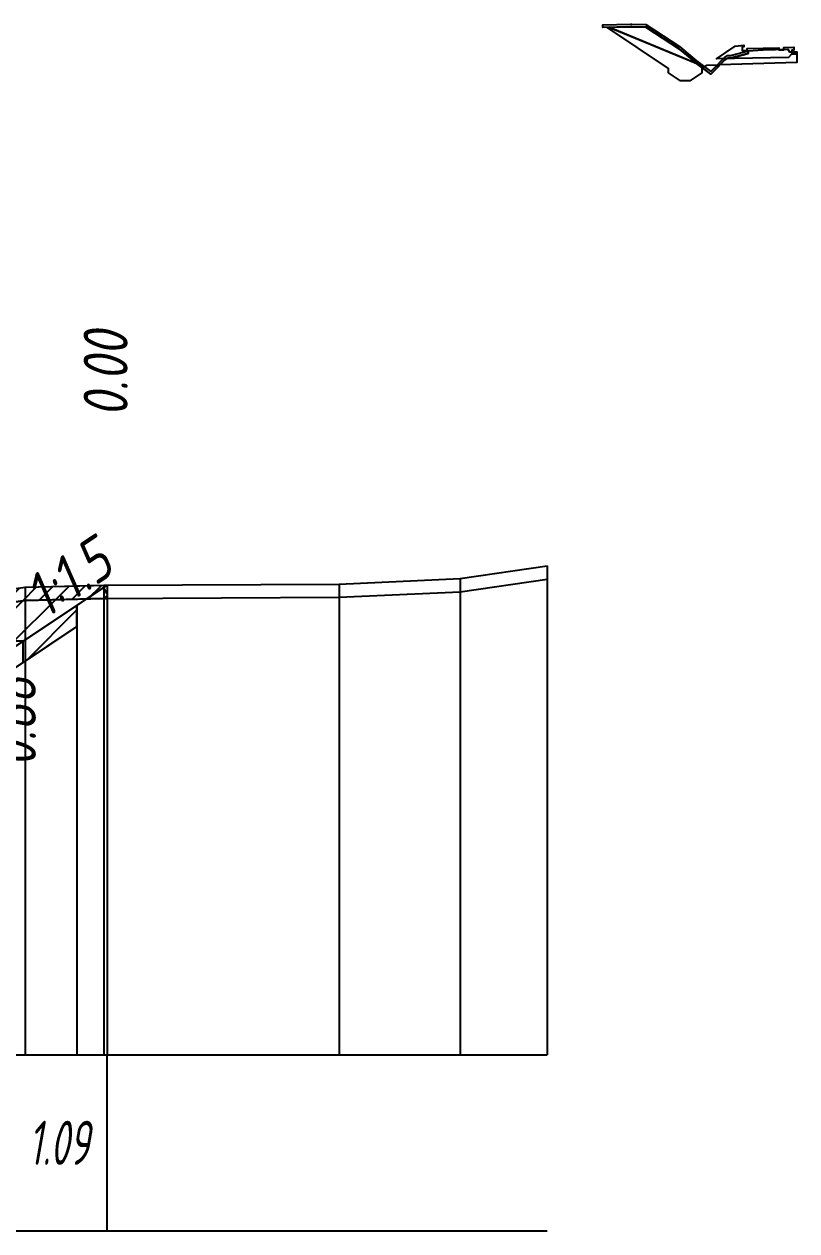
# Model space of a CAD drawing. Extents: x -717 to 1451, y -133302 to 233.
# Drawn here: x -108.1 to -64.2, y -109250 to -109181.5 of the extents above; entities that cross this region are included whole.
import ezdxf
from ezdxf.enums import TextEntityAlignment as Align

# ---------------------------------------------------------------- set-up
doc = ezdxf.new("R2010")
doc.units = 0
for name, color, linetype in [('Код_514', 1, 'Continuous'), ('Контур_0', 7, 'Continuous'), ('Контур_508', 7, 'Continuous'), ('Контур_512', 7, 'Continuous'), ('Контур_513', 7, 'Continuous'), ('Контур_818', 7, 'Continuous'), ('Красный поперечник', 1, 'Continuous'), ('Объём_2650', 7, 'Continuous'), ('Объём_2662', 7, 'Continuous'), ('Объём_2667', 7, 'Continuous'), ('Объём_2668', 7, 'Continuous'), ('Объём_2669', 7, 'Continuous'), ('Объём_2675', 7, 'Continuous'), ('Рабочие отметки', 7, 'Continuous'), ('Таблица', 7, 'Continuous'), ('Уклоны проезжей части', 7, 'Continuous'), ('Черный поперечник', 3, 'Continuous')]:
    doc.layers.add(name, color=color, linetype=linetype)
for name, color, linetype, true_color in [('Контур_2570', 7, 'Continuous', 0x80ff00), ('Контур_2583', 3, 'Continuous', 0x00ff00), ('Контур_2741', 4, 'Continuous', 0x00ffff), ('Контур_2742', 4, 'Continuous', 0x00ffff), ('Контур_2743', 4, 'Continuous', 0x00ffff), ('Контур_2744', 7, 'Continuous', 0xa4ffff), ('Контур_2750', 4, 'Continuous', 0x00ffff), ('Контур_2751', 4, 'Continuous', 0x00ffff), ('Контур_2752', 4, 'Continuous', 0x00ffff), ('Контур_707', 4, 'Continuous', 0x00ffff), ('Объём_2563', 7, 'Continuous', 0xff8000), ('Объём_2570', 7, 'Continuous', 0x80ff00), ('Объём_2583', 3, 'Continuous', 0x00ff00), ('Объём_2594', 3, 'Continuous', 0x00ff00), ('Объём_2600', 7, 'Continuous', 0x808000), ('Объём_2620', 2, 'Continuous', 0xffff00), ('Объём_2746', 2, 'Continuous', 0xffff00)]:
    doc.layers.add(name, color=color, linetype=linetype, true_color=true_color)
doc.styles.add('М', font='romand.shx', dxfattribs={"width": 0.8, "oblique": 10, "height": 2.5})

msp = doc.modelspace()

# ---------------------------------------------------------------- hatches: boundary and pattern name
at = {"transparency": 33554681}
h = msp.add_hatch(dxfattribs=at)
h.set_pattern_fill('ANGLE', color=256)
h.set_pattern_definition([(0, (-396.147, 11.985), (0, 6.985), [5.08, -1.905]), (90, (-396.147, 11.985), (-6.985, 4e-16), [5.08, -1.905])])
h.paths.add_polyline_path([(-105.088, -109214.512), (-105.088, -109215.713), (-108.141, -109217.749), (-108.141, -109216.547), (-111.535, -109216.547), (-111.535, -109217.749), (-113.422, -109216.49), (-135.916, -109215.816), (-135.916, -109213.086), (-134.068, -109213.133), (-133.568, -109212.383), (-128.54, -109212.711), (-123.66, -109213.124), (-123.66, -109213.874), (-120.101, -109214.674), (-115.272, -109215.278), (-114.202, -109215.105), (-108.028, -109214.232), (-104.541, -109214.147)])
h = msp.add_hatch(dxfattribs=at)
h.set_pattern_fill('ANGLE', color=256)
h.set_pattern_definition([(0, (0, 0), (0, 6.985), [5.08, -1.905]), (90, (0, 0), (-6.985, 4e-16), [5.08, -1.905])])
h.paths.add_polyline_path([(-103.378, -109213.372), (-103.378, -109214.122), (-104.541, -109214.147)])
at = {"layer": 'Объём_2570'}
h = msp.add_hatch(dxfattribs=at)
h.set_pattern_fill('ANSI31', color=256, scale=0.2)
h.set_pattern_definition([(45, (-396.1471, 11.9853), (-0.449012806, 0.449012806), [])])
h.paths.add_polyline_path([(-103.378, -109214.122), (-108.028, -109214.232), (-114.202, -109215.105), (-115.272, -109215.278), (-120.101, -109214.674), (-123.66, -109213.874), (-123.66, -109213.124), (-120.101, -109213.924), (-115.272, -109214.528), (-114.202, -109214.355), (-108.028, -109213.482), (-103.378, -109213.372)])
at = {"layer": 'Объём_2600'}
h = msp.add_hatch(dxfattribs=at)
h.set_pattern_fill('ANSI31', color=6, scale=0.4)
h.set_pattern_definition([(45, (-396.1471, 11.9853), (-0.898025612, 0.898025612), [])])
h.paths.add_polyline_path([(-105.088, -109214.512), (-105.088, -109215.713), (-108.141, -109217.749), (-108.141, -109216.547), (-111.535, -109216.547), (-111.535, -109217.749), (-113.422, -109216.49), (-135.916, -109215.816), (-135.916, -109213.086), (-134.068, -109213.133), (-133.568, -109212.383), (-128.54, -109212.711), (-123.66, -109213.124), (-123.66, -109213.874), (-120.101, -109214.674), (-115.272, -109215.278), (-114.202, -109215.105), (-108.028, -109214.232), (-104.541, -109214.147)])
h = msp.add_hatch(dxfattribs=at)
h.set_pattern_fill('HONEY', color=5, scale=0.3)
h.set_pattern_definition([(0, (-396.1471, 11.9853), (1.42875, 0.8248891935), [0.9525, -1.905]), (120, (-396.1471, 11.9853), (-1.428749997, 0.824889199), [0.9525, -1.905]), (60, (-396.1471, 11.9853), (3e-09, 1.6497783924), [-1.905, 0.9525])])
h.paths.add_polyline_path([(-103.378, -109213.372), (-103.378, -109214.122), (-104.541, -109214.147)])

# ---------------------------------------------------------------- linework, layer by layer
at = {"layer": 'Код_514'}
msp.add_line((-103.378, -109250.015), (-103.378, -109240.015), dxfattribs=at)
at = {"layer": 'Контур_0', "flags": 128}
msp.add_lwpolyline([(-108.838, -109217.012), (-103.378, -109213.372), (-103.378, -109213.372), (-103.378, -109213.372), (-103.378, -109213.372), (-103.378, -109213.372), (-103.378, -109213.372), (-103.378, -109213.372), (-103.378, -109213.372), (-103.378, -109213.372), (-103.378, -109213.372), (-103.378, -109213.372), (-103.378, -109213.372), (-103.378, -109213.372)], dxfattribs=at)
at = {"layer": 'Контур_2570', "flags": 128}
msp.add_lwpolyline([(-211.847, -109212.287), (-187.21, -109211.839), (-186.538, -109211.854), (-161.604, -109212.425), (-134.068, -109213.133), (-133.568, -109212.383), (-128.54, -109212.711), (-123.66, -109213.124), (-123.66, -109213.874), (-120.101, -109214.674), (-115.272, -109215.278), (-115.272, -109215.278), (-114.202, -109215.105), (-108.028, -109214.232), (-103.56, -109214.123), (-90.202, -109214.054), (-83.321, -109213.743), (-78.378, -109213.021)], dxfattribs=at)
at = {"layer": 'Контур_2583', "flags": 128}
msp.add_lwpolyline([(-105.088, -109215.713), (-105.088, -109214.512), (-108.838, -109217.012), (-108.838, -109218.012), (-108.535, -109218.012), (-105.088, -109215.713)], dxfattribs=at)
at = {"layer": 'Контур_2741', "flags": 128}
msp.add_lwpolyline([(-103.378, -109213.372), (-103.378, -109213.372)], dxfattribs=at)
at = {"layer": 'Контур_2742', "flags": 128}
msp.add_lwpolyline([(-103.378, -109213.372), (-103.378, -109213.372)], dxfattribs=at)
at = {"layer": 'Контур_2743', "flags": 128}
msp.add_lwpolyline([(-103.378, -109213.372), (-103.378, -109213.372)], dxfattribs=at)
at = {"layer": 'Контур_2744', "flags": 128}
msp.add_lwpolyline([(-103.378, -109213.372), (-103.378, -109213.372)], dxfattribs=at)
msp.add_lwpolyline([(-103.378, -109213.372), (-103.378, -109213.372)], dxfattribs=at)
msp.add_lwpolyline([(-103.378, -109213.372), (-103.378, -109213.372)], dxfattribs=at)
msp.add_lwpolyline([(-103.378, -109213.372), (-103.378, -109213.372)], dxfattribs=at)
msp.add_lwpolyline([(-103.378, -109213.372), (-103.378, -109213.372)], dxfattribs=at)
msp.add_lwpolyline([(-103.378, -109213.372), (-103.378, -109213.372)], dxfattribs=at)
at = {"layer": 'Контур_2750', "flags": 128}
msp.add_lwpolyline([(-103.378, -109213.372), (-103.378, -109213.372)], dxfattribs=at)
at = {"layer": 'Контур_2751', "flags": 128}
msp.add_lwpolyline([(-103.378, -109213.372), (-103.378, -109213.372)], dxfattribs=at)
at = {"layer": 'Контур_2752', "flags": 128}
msp.add_lwpolyline([(-103.378, -109213.372), (-103.378, -109213.372)], dxfattribs=at)
at = {"layer": 'Контур_508', "flags": 128}
msp.add_lwpolyline([(-291.147, -109205.078), (-272.492, -109217.515), (-272.492, -109218.717), (-269.045, -109221.015), (-268.742, -109221.015), (-266.742, -109221.015), (-266.44, -109221.015), (-262.992, -109218.717), (-262.992, -109217.515), (-261.541, -109216.547), (-237.159, -109215.816), (-237.159, -109213.409), (-186.538, -109212.397), (-135.916, -109213.409), (-135.916, -109215.816), (-113.422, -109216.49), (-111.14, -109218.012), (-110.838, -109218.012), (-108.838, -109218.012), (-108.535, -109218.012), (-105.088, -109215.713), (-105.088, -109214.512), (-103.378, -109213.372)], dxfattribs=at)
at = {"layer": 'Контур_512', "flags": 128}
msp.add_lwpolyline([(-135.916, -109215.816), (-113.422, -109216.49), (-111.14, -109218.012), (-110.838, -109218.012), (-108.838, -109218.012), (-108.535, -109218.012), (-105.088, -109215.713), (-105.088, -109214.512), (-103.378, -109213.372)], dxfattribs=at)
at = {"layer": 'Контур_513', "flags": 128}
msp.add_lwpolyline([(-291.147, -109205.078), (-272.492, -109217.515), (-272.492, -109218.717), (-269.045, -109221.015), (-268.742, -109221.015), (-266.742, -109221.015), (-266.44, -109221.015), (-262.992, -109218.717), (-262.992, -109217.515), (-261.541, -109216.547), (-237.159, -109215.816), (-237.159, -109213.409), (-186.538, -109212.397), (-135.916, -109213.409), (-135.916, -109215.816), (-113.422, -109216.49), (-111.14, -109218.012), (-110.838, -109218.012), (-108.838, -109218.012), (-108.535, -109218.012), (-105.088, -109215.713), (-105.088, -109214.512), (-103.378, -109213.372)], dxfattribs=at)
at = {"layer": 'Контур_707', "flags": 128}
msp.add_lwpolyline([(-108.838, -109217.012), (-103.378, -109213.372)], dxfattribs=at)
at = {"layer": 'Контур_818', "flags": 128}
msp.add_lwpolyline([(-211.847, -109212.287), (-187.21, -109211.839), (-186.538, -109211.854), (-161.604, -109212.425), (-134.068, -109213.133), (-133.568, -109212.383), (-128.54, -109212.711), (-123.66, -109213.124), (-123.66, -109213.874), (-120.101, -109214.674), (-115.272, -109215.278), (-115.272, -109215.278), (-114.202, -109215.105), (-108.028, -109214.232), (-103.56, -109214.123), (-103.378, -109214.122)], dxfattribs=at)
at = {"layer": 'Красный поперечник'}
for p, q in [((-108.838, -109217.012), (-103.378, -109213.372)), ((-103.378, -109213.372), (-103.378, -109240.015)), ((-105.088, -109214.512), (-105.088, -109240.015)), ((-105.088, -109215.713), (-105.088, -109240.015))]:
    msp.add_line(p, q, dxfattribs=at)
at = {"layer": 'Объём_2563', "color": 250, "flags": 128}
msp.add_lwpolyline([(-64.506, -109183.225), (-64.689, -109183.409), (-68.773, -109183.491), (-67.706, -109182.779), (-67.209, -109182.718), (-67.209, -109182.818), (-67.309, -109182.818), (-67.309, -109183.018), (-67.029, -109183.018), (-67.029, -109182.904), (-65.23, -109182.868), (-65.23, -109182.976), (-64.95, -109182.976), (-64.95, -109182.852), (-64.385, -109182.827), (-64.385, -109182.99), (-64.485, -109182.99), (-64.485, -109183.19), (-64.206, -109183.189), (-64.206, -109183.219), (-64.506, -109183.225), (-64.506, -109183.225)], dxfattribs=at)
at = {"layer": 'Объём_2570', "flags": 128}
for points in [[(-66.969, -109183.192), (-67.977, -109183.446), (-68.141, -109183.456), (-68.311, -109183.563), (-68.895, -109184.166), (-69.096, -109184.356), (-69.9, -109183.748), (-70.129, -109183.556), (-70.879, -109182.95), (-72.778, -109181.686), (-73.575, -109181.679), (-73.651, -109181.672), (-75.22, -109181.708), (-75.22, -109181.558), (-73.651, -109181.522), (-73.575, -109181.529), (-72.778, -109181.536), (-70.879, -109182.8), (-70.129, -109183.406), (-69.9, -109183.598), (-69.096, -109184.206), (-68.895, -109184.016), (-68.311, -109183.413), (-68.141, -109183.306), (-67.977, -109183.296), (-66.969, -109183.042), (-66.969, -109183.192), (-66.969, -109183.192)], [(-103.378, -109214.122), (-108.028, -109214.232), (-114.202, -109215.105), (-115.272, -109215.278), (-120.101, -109214.674), (-123.66, -109213.874), (-123.66, -109213.124), (-120.101, -109213.924), (-115.272, -109214.528), (-114.202, -109214.355), (-108.028, -109213.482), (-103.378, -109213.372), (-103.378, -109214.122), (-103.378, -109214.122)]]:
    msp.add_lwpolyline(points, dxfattribs=at)
at = {"layer": 'Объём_2583', "flags": 128}
msp.add_lwpolyline([(-105.088, -109215.713), (-105.088, -109214.512), (-108.838, -109217.012), (-108.838, -109218.012), (-108.535, -109218.012), (-105.088, -109215.713)], dxfattribs=at)
at = {"layer": 'Объём_2594', "flags": 128}
msp.add_lwpolyline([(-108.838, -109217.012), (-105.088, -109214.512)], dxfattribs=at)
at = {"layer": 'Объём_2600', "flags": 128}
msp.add_lwpolyline([(-69.317, -109183.854), (-68.571, -109183.832), (-68.895, -109184.166), (-69.096, -109184.356), (-69.552, -109184.011), (-69.317, -109183.854), (-69.317, -109183.854)], dxfattribs=at)
at = {"layer": 'Объём_2600', "color": 5, "flags": 128}
msp.add_lwpolyline([(-103.378, -109213.372), (-103.378, -109214.122), (-104.541, -109214.147), (-103.378, -109213.372), (-103.378, -109213.372)], dxfattribs=at)
at = {"layer": 'Объём_2620', "flags": 128}
msp.add_lwpolyline([(-69.597, -109184.04), (-69.597, -109184.281), (-70.287, -109184.74), (-70.808, -109184.74), (-71.497, -109184.281), (-71.497, -109184.04), (-75.003, -109181.703), (-74.876, -109181.7), (-69.883, -109183.761), (-69.552, -109184.011), (-69.597, -109184.04), (-69.597, -109184.04)], dxfattribs=at)
at = {"layer": 'Объём_2650', "color": 6, "flags": 128}
for points in [[(-69.902, -109183.753), (-74.876, -109181.7), (-73.651, -109181.672), (-73.575, -109181.679), (-72.778, -109181.686), (-70.879, -109182.95), (-70.129, -109183.556), (-69.883, -109183.761), (-69.902, -109183.753), (-69.902, -109183.753)], [(-64.206, -109183.701), (-68.571, -109183.832), (-68.311, -109183.563), (-68.141, -109183.456), (-67.977, -109183.446), (-66.969, -109183.192), (-66.969, -109183.042), (-66.124, -109182.984), (-64.717, -109182.947), (-64.617, -109183.097), (-64.206, -109183.089), (-64.206, -109183.701), (-64.206, -109183.701)], [(-105.088, -109214.512), (-105.088, -109215.713), (-108.141, -109217.749), (-108.141, -109216.547), (-111.535, -109216.547), (-111.535, -109217.749), (-113.422, -109216.49), (-135.916, -109215.816), (-135.916, -109213.086), (-134.068, -109213.133), (-133.568, -109212.383), (-128.54, -109212.711), (-123.66, -109213.124), (-123.66, -109213.874), (-120.101, -109214.674), (-115.272, -109215.278), (-114.202, -109215.105), (-108.028, -109214.232), (-104.541, -109214.147), (-105.088, -109214.512), (-105.088, -109214.512)]]:
    msp.add_lwpolyline(points, dxfattribs=at)
at = {"layer": 'Объём_2662', "flags": 128}
msp.add_lwpolyline([(-108.141, -109216.547), (-103.378, -109213.372)], dxfattribs=at)
at = {"layer": 'Объём_2667', "flags": 128}
msp.add_lwpolyline([(-103.378, -109213.372), (-103.378, -109213.372)], dxfattribs=at)
at = {"layer": 'Объём_2668', "flags": 128}
msp.add_lwpolyline([(-103.378, -109213.372), (-103.378, -109213.372)], dxfattribs=at)
at = {"layer": 'Объём_2669', "flags": 128}
msp.add_lwpolyline([(-103.378, -109213.372), (-103.378, -109213.372)], dxfattribs=at)
at = {"layer": 'Объём_2675', "flags": 128}
msp.add_lwpolyline([(-103.378, -109213.372), (-103.378, -109213.372)], dxfattribs=at)
msp.add_lwpolyline([(-103.378, -109213.372), (-103.378, -109213.372)], dxfattribs=at)
msp.add_lwpolyline([(-103.378, -109213.372), (-103.378, -109213.372)], dxfattribs=at)
msp.add_lwpolyline([(-103.378, -109213.372), (-103.378, -109213.372)], dxfattribs=at)
msp.add_lwpolyline([(-103.378, -109213.372), (-103.378, -109213.372)], dxfattribs=at)
msp.add_lwpolyline([(-103.378, -109213.372), (-103.378, -109213.372)], dxfattribs=at)
at = {"layer": 'Объём_2746', "flags": 128}
for points in [[(-105.088, -109215.713), (-108.535, -109218.012), (-111.14, -109218.012), (-113.422, -109216.49), (-134.068, -109215.871), (-134.068, -109213.133), (-133.568, -109212.383), (-128.54, -109212.711), (-123.66, -109213.124), (-123.66, -109213.874), (-120.101, -109214.674), (-115.272, -109215.278), (-114.202, -109215.105), (-113.786, -109215.046), (-110.838, -109217.012), (-108.838, -109217.012), (-105.088, -109214.512), (-105.088, -109215.713), (-105.088, -109215.713)], [(-104.541, -109214.147), (-103.378, -109214.122), (-104.541, -109214.147), (-104.541, -109214.147)]]:
    msp.add_lwpolyline(points, dxfattribs=at)
at = {"layer": 'Таблица'}
for p, q in [((-316.147, -109240.015), (-78.378, -109240.015)), ((-316.147, -109250.015), (-78.378, -109250.015))]:
    msp.add_line(p, q, dxfattribs=at)
at = {"layer": 'Черный поперечник', "color": 7}
for p, q in [((-78.378, -109212.271), (-78.378, -109240.015)), ((-108.028, -109213.482), (-108.028, -109240.015)), ((-103.56, -109213.373), (-103.56, -109240.015)), ((-90.202, -109213.304), (-90.202, -109240.015)), ((-83.321, -109212.993), (-83.321, -109240.015))]:
    msp.add_line(p, q, dxfattribs=at)
at = {"layer": 'Черный поперечник', "flags": 128}
msp.add_lwpolyline([(-211.847, -109212.287), (-187.21, -109211.839), (-186.538, -109211.854), (-161.604, -109212.425), (-134.068, -109213.133), (-133.568, -109212.383), (-128.54, -109212.711), (-123.66, -109213.124), (-120.101, -109213.924), (-115.272, -109214.528), (-114.202, -109214.355), (-108.028, -109213.482), (-103.56, -109213.373), (-90.202, -109213.304), (-83.321, -109212.993), (-78.378, -109212.271)], dxfattribs=at)

# ---------------------------------------------------------------- texts
at = {"layer": 'Код_514', "style": 'М', "oblique": 10, "width": 0.6}
msp.add_text('1.09', height=2.5, dxfattribs=at).set_placement((-106.108, -109245.015), align=Align.MIDDLE_CENTER)
at = {"layer": 'Рабочие отметки', "color": 1, "style": 'М', "oblique": 10, "width": 0.8}
msp.add_text('0.00', height=2.5, rotation=90, dxfattribs=at).set_placement((-103.456, -109203.803), align=Align.MIDDLE_LEFT)
msp.add_text('0.68', height=2.5, rotation=90, dxfattribs=at).set_placement((-108.666, -109218.541), align=Align.MIDDLE_RIGHT)
at = {"layer": 'Уклоны проезжей части', "color": 1, "style": 'М', "oblique": 10, "width": 0.8}
msp.add_text('1:1.5', height=2.5, rotation=33.69007, dxfattribs=at).set_placement((-104.431, -109214.583), align=Align.BOTTOM_CENTER)

doc.saveas('drawing.dxf')
